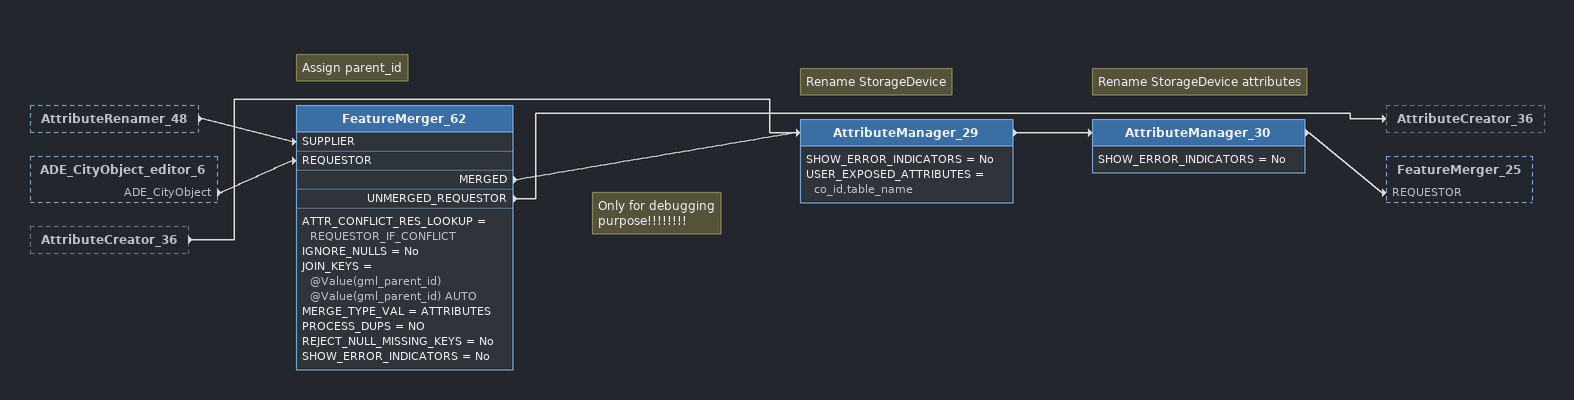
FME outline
AttributeRenamer_48 [outside]
    -> FeatureMerger_62 [SUPPLIER]
ADE_CityObject_editor_6 [outside]
    ADE_CityObject -> FeatureMerger_62 [REQUESTOR]
AttributeCreator_36 [outside]
    -> AttributeManager_29
Note: Assign parent_id
Note: Only for debugging purpose!!!!!!!!
FeatureMerger_62
    ATTR_CONFLICT_RES_LOOKUP = REQUESTOR_IF_CONFLICT
    IGNORE_NULLS = No
    JOIN_KEYS = @Value(gml_parent_id) @Value(gml_parent_id) AUTO
    MERGE_TYPE_VAL = ATTRIBUTES
    PROCESS_DUPS = NO
    REJECT_NULL_MISSING_KEYS = No
    SHOW_ERROR_INDICATORS = No
    MERGED -> AttributeManager_29
    UNMERGED_REQUESTOR -> AttributeCreator_36
Note: Rename StorageDevice
AttributeManager_29
    SHOW_ERROR_INDICATORS = No
    USER_EXPOSED_ATTRIBUTES = co_id,table_name
    -> AttributeManager_30
Note: Rename StorageDevice attributes
AttributeManager_30
    SHOW_ERROR_INDICATORS = No
    -> FeatureMerger_25 [REQUESTOR]
